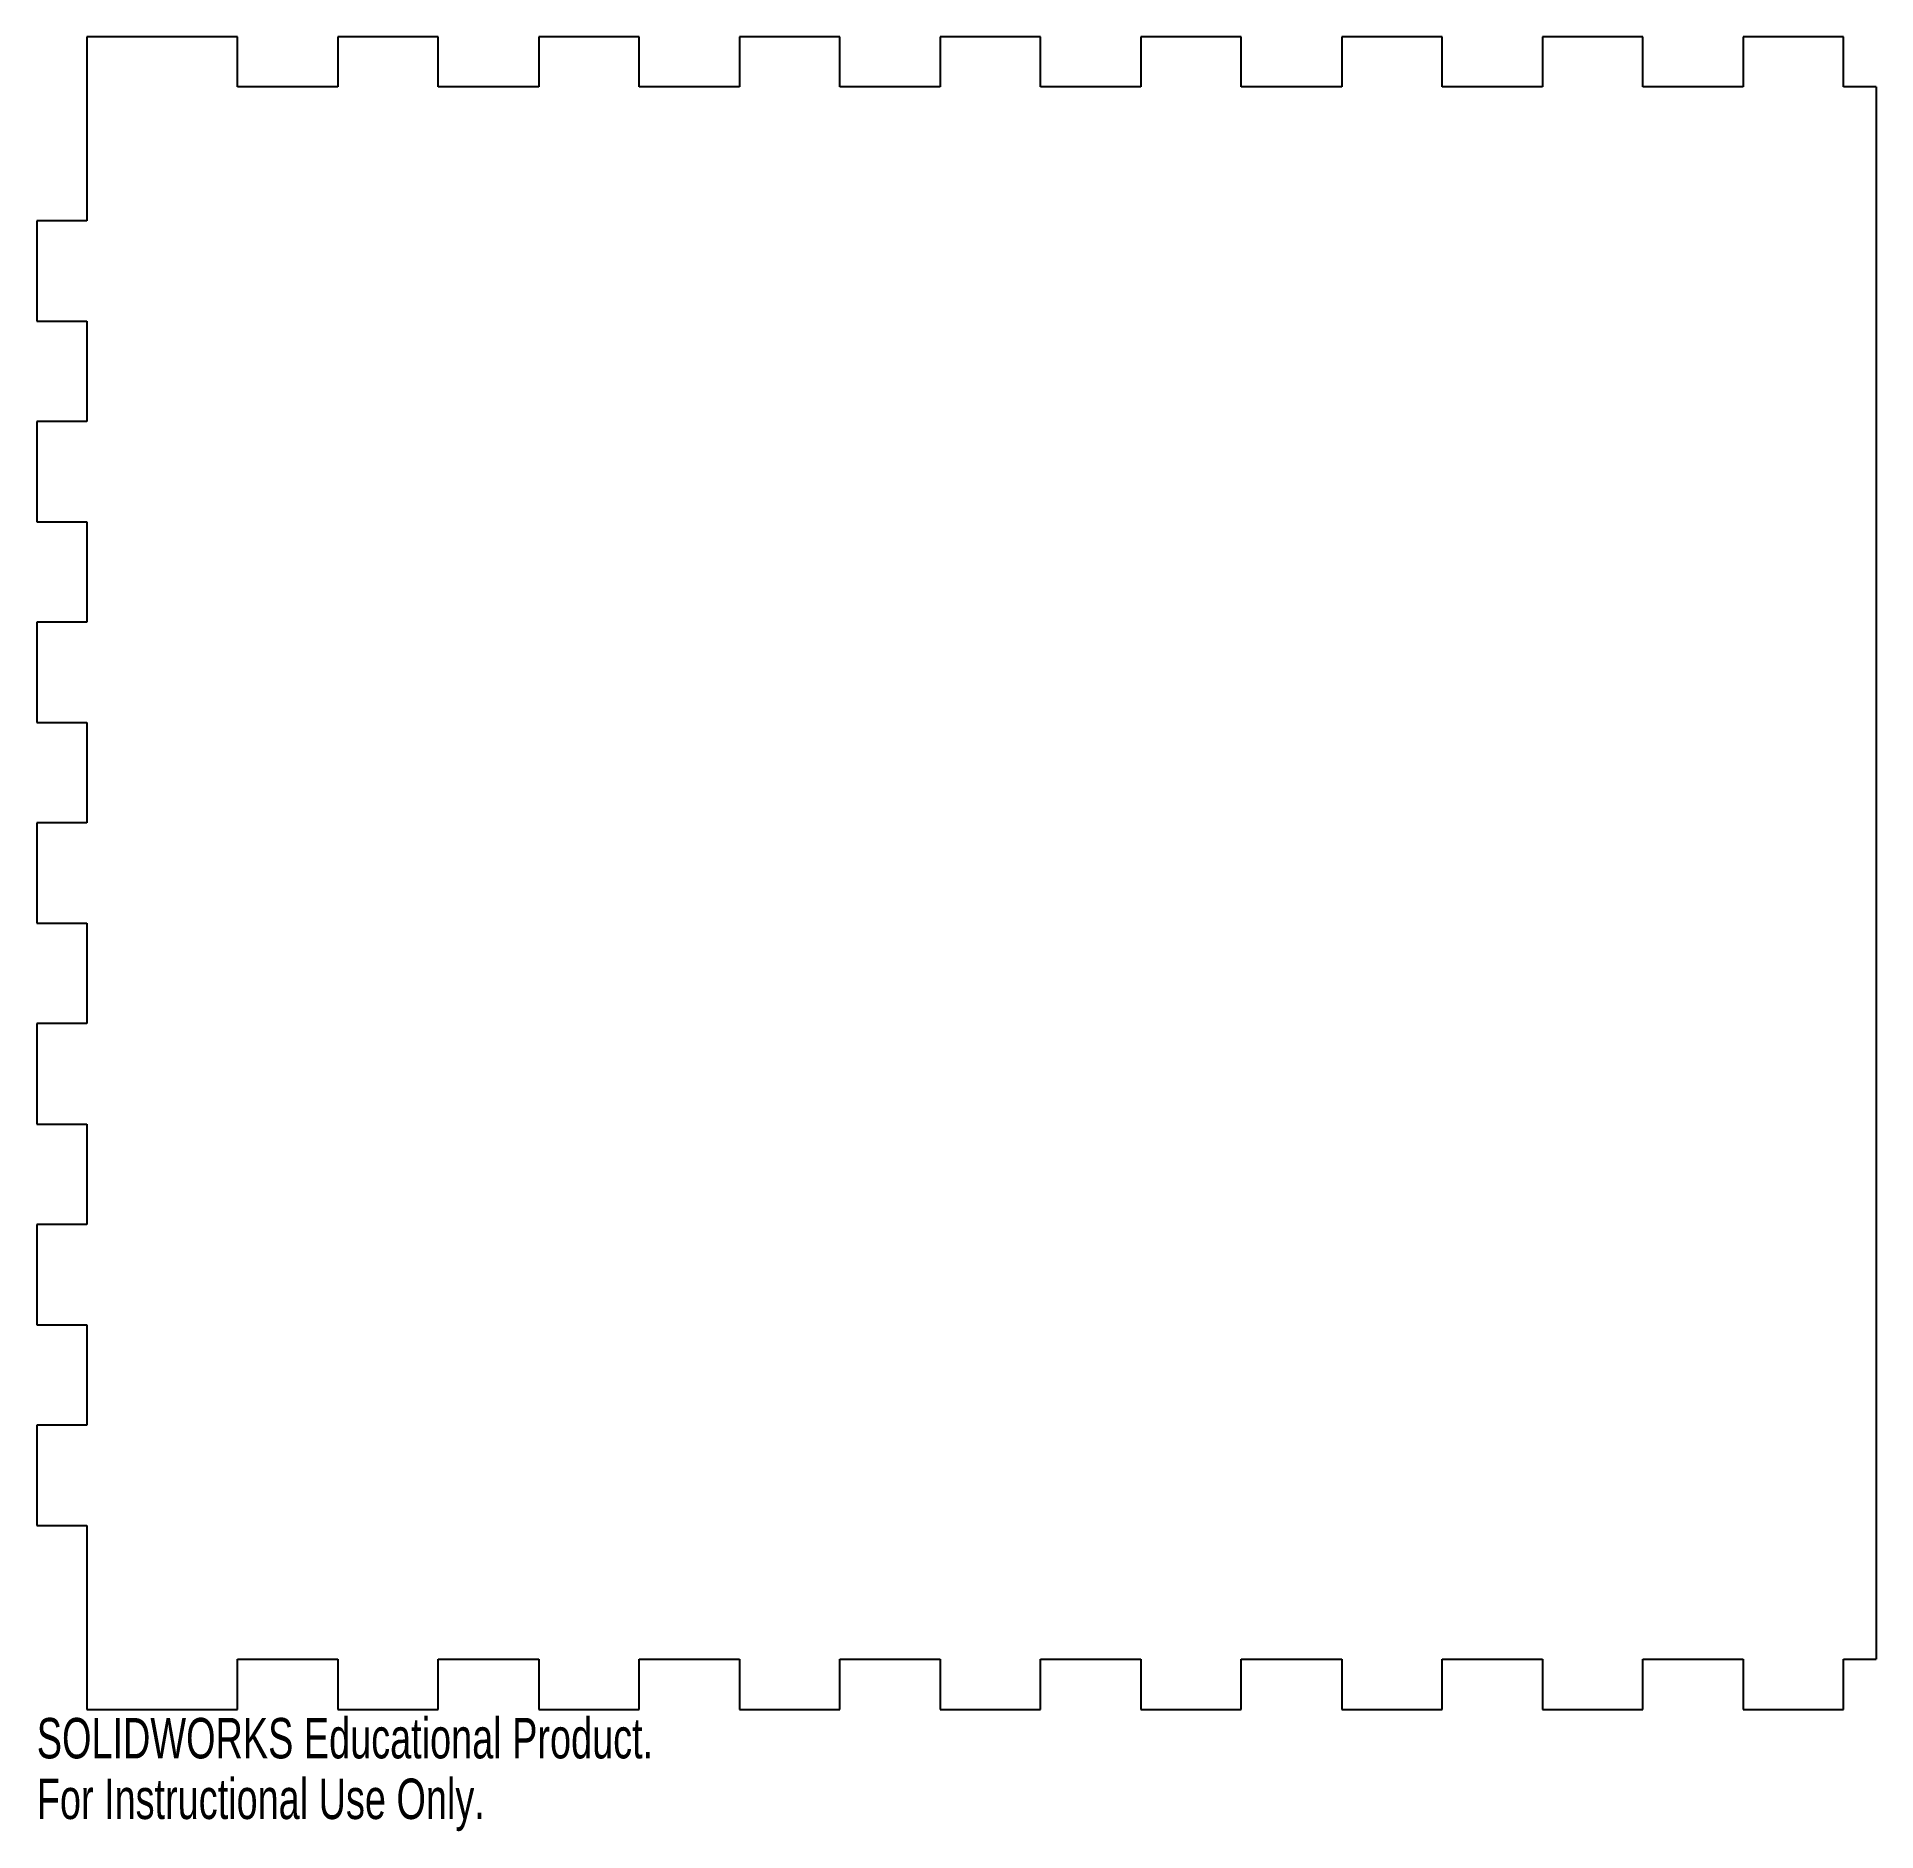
# Model space of a CAD drawing. Header units: millimetres. Extents: x 203 to 423, y -12 to 203.
import ezdxf

# ---------------------------------------------------------------- set-up
doc = ezdxf.new("R2010")
doc.units = ezdxf.units.MM
doc.styles.add('SLDTEXTSTYLE0', font='TXT', dxfattribs={"width": 0.7})

msp = doc.modelspace()

# ---------------------------------------------------------------- linework, layer by layer
at = {"color": 7, "linetype": 'Continuous', "lineweight": 25}
for p, q in [((227, 203), (209, 203)), ((209, 203), (209, 181)), ((227, 197), (227, 203)), ((251, 203), (239, 203)), ((239, 203), (239, 197)), ((251, 197), (251, 203)), ((275, 203), (263, 203)), ((263, 203), (263, 197)), ((275, 197), (275, 203)), ((299, 203), (287, 203)), ((287, 203), (287, 197)), ((299, 197), (299, 203)), ((323, 203), (311, 203)), ((311, 203), (311, 197)), ((323, 197), (323, 203)), ((347, 203), (335, 203)), ((335, 203), (335, 197)), ((347, 197), (347, 203)), ((371, 203), (359, 203)), ((359, 203), (359, 197)), ((371, 197), (371, 203)), ((395, 203), (383, 203)), ((383, 203), (383, 197)), ((395, 197), (395, 203)), ((419, 203), (407, 203)), ((407, 203), (407, 197)), ((419, 197), (419, 203)), ((239, 197), (227, 197)), ((263, 197), (251, 197)), ((287, 197), (275, 197)), ((311, 197), (299, 197)), ((335, 197), (323, 197)), ((359, 197), (347, 197)), ((383, 197), (371, 197)), ((407, 197), (395, 197)), ((422.9, 197), (419, 197)), ((422.9, 197), (422.9, 9)), ((209, 181), (203, 181)), ((203, 181), (203, 169)), ((203, 169), (209, 169)), ((209, 169), (209, 157)), ((209, 157), (203, 157)), ((203, 157), (203, 145)), ((203, 145), (209, 145)), ((209, 145), (209, 133)), ((209, 133), (203, 133)), ((203, 133), (203, 121)), ((203, 121), (209, 121)), ((209, 121), (209, 109)), ((209, 109), (203, 109)), ((203, 109), (203, 97)), ((203, 97), (209, 97)), ((209, 97), (209, 85)), ((209, 85), (203, 85)), ((203, 85), (203, 73)), ((203, 73), (209, 73)), ((209, 73), (209, 61)), ((209, 61), (203, 61)), ((203, 61), (203, 49)), ((203, 49), (209, 49)), ((209, 49), (209, 37)), ((209, 37), (203, 37)), ((203, 37), (203, 25)), ((203, 25), (209, 25)), ((209, 25), (209, 3)), ((227, 3), (227, 9)), ((227, 9), (239, 9)), ((239, 9), (239, 3)), ((251, 3), (251, 9)), ((251, 9), (263, 9)), ((263, 9), (263, 3)), ((275, 3), (275, 9)), ((275, 9), (287, 9)), ((287, 9), (287, 3)), ((299, 3), (299, 9)), ((299, 9), (311, 9)), ((311, 9), (311, 3)), ((323, 3), (323, 9)), ((323, 9), (335, 9)), ((335, 9), (335, 3)), ((347, 3), (347, 9)), ((347, 9), (359, 9)), ((359, 9), (359, 3)), ((371, 3), (371, 9)), ((371, 9), (383, 9)), ((383, 9), (383, 3)), ((395, 3), (395, 9)), ((395, 9), (407, 9)), ((407, 9), (407, 3)), ((419, 3), (419, 9)), ((419, 9), (422.9, 9)), ((209, 3), (227, 3)), ((239, 3), (251, 3)), ((263, 3), (275, 3)), ((287, 3), (299, 3)), ((311, 3), (323, 3)), ((335, 3), (347, 3)), ((359, 3), (371, 3)), ((383, 3), (395, 3)), ((407, 3), (419, 3))]:
    msp.add_line(p, q, dxfattribs=at)

# ---------------------------------------------------------------- texts
at = {"color": 7, "linetype": 'Continuous', "char_height": 4.8336, "attachment_point": 1, "style": 'SLDTEXTSTYLE0'}
for s, insert in [('SOLIDWORKS Educational Product.', (203, 1.98)), ('For Instructional Use Only.', (203, -5.27))]:
    msp.add_mtext(s, dxfattribs=dict(at, insert=insert))

doc.saveas('drawing.dxf')
